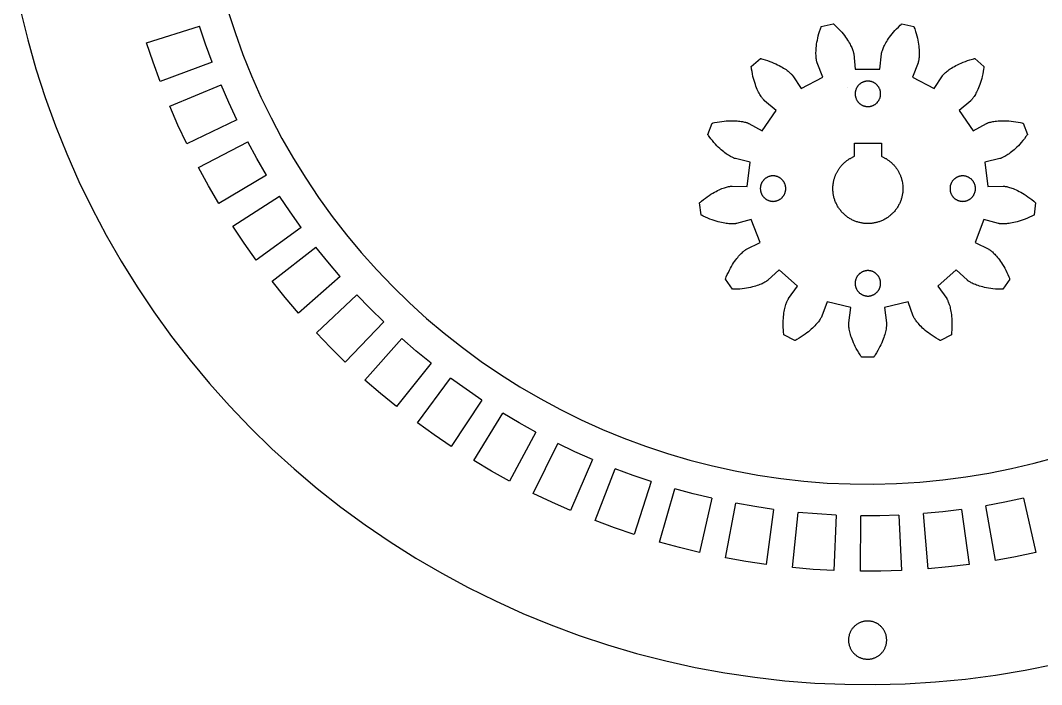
# Model space of a CAD drawing. Header units: millimetres. Extents: x -134 to 139, y -135 to 138.
# Drawn here: x -130.7 to 29.7, y -134.8 to -30.4 of the extents above; entities that cross this region are included whole.
import ezdxf

# ---------------------------------------------------------------- set-up
doc = ezdxf.new("R2010")
doc.units = ezdxf.units.MM
doc.layers.add('Layer 01', color=7, linetype='Continuous')

msp = doc.modelspace()

# ---------------------------------------------------------------- linework, layer by layer
at = {"layer": 'Layer 01'}
for points in [[(-130.66, -28.85), (-129.52, -33.45), (-128.22, -38), (-126.76, -42.51), (-125.15, -46.97), (-123.39, -51.36), (-121.47, -55.7), (-119.4, -59.96), (-117.19, -64.15), (-114.83, -68.26), (-112.33, -72.29), (-109.7, -76.22), (-106.93, -80.07), (-104.02, -83.81), (-100.99, -87.45), (-97.83, -90.99), (-94.56, -94.41), (-91.16, -97.72), (-87.66, -100.9), (-84.04, -103.97), (-80.32, -106.9), (-76.51, -109.71), (-72.59, -112.38), (-68.59, -114.91), (-64.5, -117.3), (-60.33, -119.55), (-56.08, -121.66), (-51.77, -123.61), (-47.38, -125.41), (-42.94, -127.06), (-38.45, -128.56), (-33.9, -129.9), (-29.31, -131.08), (-24.69, -132.1), (-20.03, -132.96), (-15.34, -133.65), (-10.63, -134.19), (-5.91, -134.56), (-1.17, -134.76), (3.56, -134.8), (8.3, -134.68), (13.03, -134.39), (17.75, -133.94), (22.45, -133.33), (27.12, -132.55), (31.76, -131.61)], [(-98.08, -28.84), (-96.96, -32.31), (-95.72, -35.74), (-94.36, -39.12), (-92.89, -42.45), (-91.3, -45.73), (-89.6, -48.96), (-87.78, -52.12), (-85.86, -55.22), (-83.83, -58.24), (-81.7, -61.2), (-79.47, -64.08), (-77.14, -66.88), (-74.71, -69.6), (-72.19, -72.23), (-69.58, -74.78), (-66.88, -77.23), (-64.1, -79.58), (-61.24, -81.84), (-58.3, -84), (-55.29, -86.05), (-52.21, -88), (-49.06, -89.84), (-45.86, -91.57), (-42.59, -93.19), (-39.27, -94.69), (-35.9, -96.08), (-32.48, -97.35), (-29.03, -98.5), (-25.53, -99.53), (-22, -100.44), (-18.44, -101.22), (-14.86, -101.88), (-11.25, -102.42), (-7.63, -102.83), (-3.99, -103.12), (-0.35, -103.27), (3.29, -103.31), (6.93, -103.21), (10.57, -102.99), (14.2, -102.64), (17.81, -102.17), (21.41, -101.57), (24.98, -100.85), (28.53, -100), (32.04, -99.03)], [(-110.85, -33.9), (-102.52, -31.28)], [(-100.57, -36.95), (-101.58, -34.13), (-102.52, -31.28)], [(-108.74, -40.01), (-109.83, -36.97), (-110.85, -33.9)], [(-100.57, -36.95), (-108.74, -40.01)], [(-107.2, -43.9), (-99.14, -40.55)], [(-96.69, -46.02), (-97.95, -43.3), (-99.14, -40.55)], [(-0.82, -40.95), (-0.82, -40.95)], [(-104.55, -49.81), (-105.92, -46.87), (-107.2, -43.9)], [(-96.69, -46.02), (-104.55, -49.81)], [(-102.67, -53.54), (-94.95, -49.48)], [(-92.01, -54.71), (-93.52, -52.11), (-94.95, -49.48)], [(0.31, -51.76), (0.31, -49.69), (4.55, -49.69), (4.55, -51.76)], [(4.54, -51.76), (4.64, -51.8), (4.73, -51.84), (4.82, -51.88), (4.91, -51.93), (5, -51.98), (5.09, -52.03), (5.18, -52.08), (5.27, -52.13), (5.36, -52.18), (5.45, -52.24), (5.53, -52.3), (5.62, -52.36), (5.7, -52.42), (5.79, -52.48), (5.87, -52.55), (5.95, -52.62), (6.03, -52.68), (6.11, -52.75), (6.19, -52.82), (6.26, -52.9), (6.34, -52.97), (6.41, -53.05), (6.48, -53.12), (6.55, -53.2), (6.62, -53.28), (6.69, -53.36), (6.75, -53.44), (6.82, -53.53), (6.88, -53.61), (6.94, -53.7), (7, -53.78), (7.06, -53.87), (7.11, -53.96), (7.16, -54.05), (7.22, -54.14), (7.27, -54.23), (7.31, -54.32), (7.36, -54.41), (7.4, -54.5), (7.45, -54.59), (7.49, -54.69), (7.53, -54.78), (7.56, -54.87), (7.6, -54.97), (7.63, -55.06), (7.66, -55.16), (7.69, -55.25), (7.72, -55.35), (7.74, -55.44), (7.77, -55.54), (7.79, -55.63), (7.81, -55.72), (7.85, -55.91), (7.88, -56.1), (7.9, -56.29), (7.91, -56.47), (7.92, -56.65), (7.92, -56.84), (7.92, -56.96), (7.92, -57.08), (7.91, -57.2), (7.9, -57.33), (7.89, -57.46), (7.87, -57.58), (7.85, -57.71), (7.83, -57.84), (7.81, -57.96), (7.78, -58.09), (7.75, -58.22), (7.71, -58.35), (7.67, -58.48), (7.63, -58.6), (7.59, -58.73), (7.54, -58.86), (7.49, -58.99), (7.43, -59.11), (7.37, -59.24), (7.31, -59.36), (7.24, -59.48), (7.18, -59.61), (7.1, -59.73), (7.03, -59.85), (6.95, -59.96), (6.87, -60.08), (6.78, -60.19), (6.69, -60.3), (6.6, -60.41), (6.51, -60.52), (6.41, -60.62), (6.31, -60.72), (6.21, -60.82), (6.11, -60.92), (6, -61.01), (5.89, -61.11), (5.78, -61.19), (5.67, -61.28), (5.55, -61.36), (5.43, -61.44), (5.32, -61.51), (5.2, -61.59), (5.07, -61.66), (4.95, -61.72), (4.83, -61.78), (4.7, -61.84), (4.58, -61.9), (4.45, -61.95), (4.32, -62), (4.19, -62.04), (4.07, -62.08), (3.94, -62.12), (3.81, -62.16), (3.68, -62.19), (3.55, -62.22), (3.43, -62.24), (3.3, -62.27), (3.17, -62.28), (3.04, -62.3), (2.92, -62.31), (2.79, -62.32), (2.67, -62.33), (2.55, -62.33), (2.42, -62.34), (2.3, -62.33), (2.18, -62.33), (2.06, -62.32), (1.93, -62.31), (1.8, -62.3), (1.68, -62.28), (1.55, -62.27), (1.42, -62.24), (1.3, -62.22), (1.17, -62.19), (1.04, -62.16), (0.91, -62.12), (0.78, -62.08), (0.66, -62.04), (0.53, -62), (0.4, -61.95), (0.27, -61.9), (0.15, -61.84), (0.02, -61.78), (-0.1, -61.72), (-0.22, -61.66), (-0.35, -61.59), (-0.47, -61.51), (-0.58, -61.44), (-0.7, -61.36), (-0.82, -61.28), (-0.93, -61.19), (-1.04, -61.11), (-1.15, -61.01), (-1.26, -60.92), (-1.36, -60.82), (-1.46, -60.72), (-1.56, -60.62), (-1.66, -60.52), (-1.75, -60.41), (-1.85, -60.3), (-1.93, -60.19), (-2.02, -60.08), (-2.1, -59.96), (-2.18, -59.85), (-2.25, -59.73), (-2.33, -59.61), (-2.4, -59.48), (-2.46, -59.36), (-2.52, -59.24), (-2.58, -59.11), (-2.64, -58.99), (-2.69, -58.86), (-2.74, -58.73), (-2.78, -58.6), (-2.82, -58.48), (-2.86, -58.35), (-2.9, -58.22), (-2.93, -58.09), (-2.96, -57.96), (-2.98, -57.84), (-3.01, -57.71), (-3.02, -57.58), (-3.04, -57.46), (-3.05, -57.33), (-3.06, -57.2), (-3.07, -57.08), (-3.07, -56.96), (-3.08, -56.84)], [(-3.08, -56.84), (-3.07, -56.65), (-3.06, -56.47), (-3.05, -56.29), (-3.03, -56.1), (-3, -55.91), (-2.96, -55.72), (-2.94, -55.63), (-2.92, -55.54), (-2.9, -55.44), (-2.87, -55.35), (-2.84, -55.25), (-2.81, -55.16), (-2.78, -55.06), (-2.75, -54.97), (-2.71, -54.87), (-2.68, -54.78), (-2.64, -54.69), (-2.6, -54.59), (-2.55, -54.5), (-2.51, -54.41), (-2.46, -54.32), (-2.42, -54.23), (-2.37, -54.14), (-2.32, -54.05), (-2.26, -53.96), (-2.21, -53.87), (-2.15, -53.78), (-2.09, -53.7), (-2.03, -53.61), (-1.97, -53.53), (-1.9, -53.44), (-1.84, -53.36), (-1.77, -53.28), (-1.7, -53.2), (-1.63, -53.12), (-1.56, -53.05), (-1.49, -52.97), (-1.41, -52.9), (-1.34, -52.82), (-1.26, -52.75), (-1.18, -52.68), (-1.1, -52.62), (-1.02, -52.55), (-0.94, -52.48), (-0.86, -52.42), (-0.77, -52.36), (-0.69, -52.3), (-0.6, -52.24), (-0.51, -52.18), (-0.42, -52.13), (-0.33, -52.08), (-0.24, -52.03), (-0.15, -51.98), (-0.06, -51.93), (0.03, -51.88), (0.12, -51.84), (0.21, -51.8), (0.31, -51.76)], [(4.55, -51.76), (4.54, -51.76)], [(-99.51, -59.18), (-101.13, -56.38), (-102.67, -53.54)], [(-92.01, -54.71), (-99.51, -59.18)], [(-97.3, -62.74), (-89.97, -58)], [(-86.58, -62.94), (-88.31, -60.49), (-89.97, -58)], [(-93.64, -68.07), (-95.51, -65.43), (-97.3, -62.74)], [(-86.58, -62.94), (-93.64, -68.07)], [(-91.12, -71.41), (-84.25, -66.04)], [(-80.43, -70.66), (-82.37, -68.37), (-84.25, -66.04)], [(-87, -76.4), (-89.09, -73.93), (-91.12, -71.41)], [(-80.43, -70.66), (-87, -76.4)], [(-84.19, -79.5), (-77.83, -73.53)], [(-73.61, -77.79), (-75.75, -75.69), (-77.83, -73.53)], [(-73.61, -77.79), (-79.64, -84.1)], [(-79.64, -84.1), (-81.95, -81.83), (-84.19, -79.5)], [(-76.57, -86.93), (-70.76, -80.42)], [(-66.18, -84.28), (-68.5, -82.38), (-70.76, -80.42)], [(-66.18, -84.28), (-71.62, -91.1)], [(-71.62, -91.1), (-74.12, -89.05), (-76.57, -86.93)], [(-68.3, -93.65), (-63.11, -86.64)], [(-58.2, -90.08), (-60.67, -88.39), (-63.11, -86.64)], [(-58.2, -90.08), (-63, -97.36)], [(-59.47, -99.6), (-54.92, -92.16)], [(-49.73, -95.14), (-52.35, -93.68), (-54.92, -92.16)], [(-63, -97.36), (-65.68, -95.54), (-68.3, -93.65)], [(-49.73, -95.14), (-53.86, -102.82)], [(-50.14, -104.74), (-46.28, -96.91)], [(-40.84, -99.42), (-43.58, -98.2), (-46.28, -96.91)], [(-40.84, -99.42), (-44.27, -107.44)], [(-53.86, -102.82), (-56.69, -101.25), (-59.47, -99.6)], [(-40.39, -109.02), (-37.25, -100.88)], [(-31.6, -102.89), (-34.44, -101.92), (-37.25, -100.88)], [(-31.6, -102.89), (-34.3, -111.19)], [(-30.3, -112.41), (-27.89, -104.02)], [(-22.09, -105.51), (-25, -104.8), (-27.89, -104.02)], [(-44.27, -107.44), (-47.22, -106.13), (-50.14, -104.74)], [(-22.09, -105.51), (-24.03, -114.02)], [(26.85, -105.51), (23.92, -106.14), (20.97, -106.69)], [(26.85, -105.51), (28.79, -114.02)], [(-19.94, -114.88), (-18.3, -106.31)], [(-12.38, -107.27), (-15.34, -106.83), (-18.3, -106.31)], [(-12.38, -107.27), (-13.55, -115.92)], [(17.14, -107.27), (14.17, -107.63), (11.18, -107.92)], [(17.14, -107.27), (18.31, -115.92)], [(22.45, -115.29), (20.97, -106.69)], [(-34.3, -111.19), (-37.36, -110.15), (-40.39, -109.02)], [(-9.4, -116.41), (-8.53, -107.73)], [(-2.55, -108.16), (-5.55, -107.98), (-8.53, -107.73)], [(-2.55, -108.16), (-2.94, -116.88)], [(1.24, -116.99), (1.32, -108.26)], [(7.31, -108.16), (4.32, -108.25), (1.32, -108.26)], [(7.31, -108.16), (7.7, -116.88)], [(11.88, -116.61), (11.18, -107.92)], [(-24.03, -114.02), (-27.17, -113.26), (-30.3, -112.41)], [(-13.55, -115.92), (-16.75, -115.44), (-19.94, -114.88)], [(28.79, -114.02), (25.63, -114.7), (22.45, -115.29)], [(-2.94, -116.88), (-6.17, -116.69), (-9.4, -116.41)], [(7.7, -116.88), (4.47, -116.98), (1.24, -116.99)], [(18.31, -115.92), (15.1, -116.31), (11.88, -116.61)]]:
    msp.add_lwpolyline(points, dxfattribs=at)
for points in [[(16.75, -44.57), (18.94, -47.75), (21.04, -46.6), (21.06, -46.59), (21.09, -46.58), (21.13, -46.56), (21.19, -46.53), (21.26, -46.5), (21.35, -46.47), (21.46, -46.44), (21.58, -46.4), (21.71, -46.37), (21.87, -46.33), (22.03, -46.3), (22.22, -46.27), (22.42, -46.24), (22.63, -46.21), (22.86, -46.19), (23.11, -46.17), (23.37, -46.16), (23.65, -46.16), (23.95, -46.16), (24.25, -46.17), (24.58, -46.19), (24.92, -46.23), (25.27, -46.27), (25.64, -46.32), (26.02, -46.39), (26.41, -46.47), (26.61, -46.51), (26.71, -46.54), (26.76, -46.55), (26.78, -46.55), (26.78, -46.55), (26.79, -46.56), (26.79, -46.56), (26.79, -46.56), (26.79, -46.56), (27.47, -48.35), (27.47, -48.35), (27.47, -48.35), (27.47, -48.35), (27.47, -48.36), (27.46, -48.36), (27.46, -48.37), (27.42, -48.41), (27.36, -48.5), (27.24, -48.67), (27, -48.99), (26.76, -49.29), (26.52, -49.57), (26.29, -49.84), (26.06, -50.09), (25.83, -50.32), (25.6, -50.53), (25.39, -50.73), (25.18, -50.91), (24.97, -51.08), (24.77, -51.23), (24.59, -51.37), (24.41, -51.49), (24.24, -51.6), (24.08, -51.7), (23.93, -51.78), (23.79, -51.86), (23.67, -51.92), (23.56, -51.97), (23.46, -52.02), (23.37, -52.05), (23.29, -52.08), (23.23, -52.1), (23.19, -52.12), (23.16, -52.13), (23.14, -52.13), (20.81, -52.66), (21.27, -56.49), (23.66, -56.44), (23.68, -56.44), (23.71, -56.45), (23.76, -56.45), (23.83, -56.45), (23.9, -56.46), (24, -56.48), (24.11, -56.5), (24.23, -56.52), (24.37, -56.55), (24.52, -56.59), (24.68, -56.64), (24.86, -56.7), (25.05, -56.76), (25.25, -56.84), (25.47, -56.93), (25.69, -57.03), (25.93, -57.14), (26.18, -57.27), (26.44, -57.41), (26.71, -57.56), (26.98, -57.73), (27.27, -57.91), (27.56, -58.12), (27.86, -58.33), (28.17, -58.57), (28.48, -58.82), (28.63, -58.96), (28.71, -59.03), (28.75, -59.06), (28.76, -59.07), (28.77, -59.07), (28.77, -59.08), (28.77, -59.08), (28.77, -59.08), (28.54, -60.98), (28.54, -60.98), (28.54, -60.98), (28.54, -60.98), (28.54, -60.99), (28.53, -60.99), (28.52, -60.99), (28.47, -61.02), (28.38, -61.07), (28.19, -61.16), (27.83, -61.33), (27.48, -61.49), (27.13, -61.63), (26.8, -61.75), (26.48, -61.86), (26.17, -61.96), (25.87, -62.05), (25.59, -62.12), (25.32, -62.18), (25.06, -62.24), (24.82, -62.28), (24.59, -62.31), (24.37, -62.34), (24.17, -62.36), (23.98, -62.37), (23.81, -62.38), (23.66, -62.38), (23.52, -62.38), (23.39, -62.37), (23.28, -62.36), (23.19, -62.36), (23.11, -62.35), (23.05, -62.34), (23, -62.33), (22.97, -62.32), (22.95, -62.32), (20.64, -61.7), (19.27, -65.31), (21.41, -66.38), (21.43, -66.39), (21.45, -66.4), (21.49, -66.43), (21.55, -66.46), (21.61, -66.51), (21.69, -66.57), (21.78, -66.63), (21.87, -66.71), (21.98, -66.8), (22.1, -66.91), (22.22, -67.03), (22.35, -67.16), (22.49, -67.31), (22.63, -67.47), (22.78, -67.65), (22.94, -67.84), (23.09, -68.05), (23.26, -68.28), (23.42, -68.52), (23.58, -68.78), (23.75, -69.06), (23.92, -69.36), (24.08, -69.67), (24.25, -70), (24.41, -70.36), (24.57, -70.72), (24.64, -70.92), (24.68, -71.01), (24.7, -71.06), (24.7, -71.07), (24.71, -71.08), (24.71, -71.08), (24.71, -71.09), (24.71, -71.09), (24.71, -71.09), (23.62, -72.67), (23.62, -72.67), (23.62, -72.67), (23.62, -72.67), (23.61, -72.67), (23.61, -72.67), (23.59, -72.67), (23.54, -72.67), (23.44, -72.66), (23.23, -72.66), (22.83, -72.64), (22.44, -72.62), (22.07, -72.58), (21.72, -72.54), (21.39, -72.49), (21.07, -72.43), (20.76, -72.37), (20.48, -72.3), (20.21, -72.23), (19.96, -72.16), (19.72, -72.08), (19.5, -72.01), (19.3, -71.93), (19.11, -71.85), (18.94, -71.78), (18.79, -71.7), (18.65, -71.63), (18.52, -71.57), (18.41, -71.5), (18.32, -71.45), (18.24, -71.39), (18.18, -71.35), (18.13, -71.31), (18.09, -71.28), (18.06, -71.26), (18.05, -71.25), (16.29, -69.63), (13.4, -72.19), (14.8, -74.13), (14.81, -74.15), (14.82, -74.17), (14.85, -74.21), (14.88, -74.27), (14.92, -74.34), (14.96, -74.42), (15, -74.52), (15.05, -74.64), (15.1, -74.77), (15.16, -74.92), (15.21, -75.08), (15.27, -75.26), (15.32, -75.45), (15.37, -75.66), (15.42, -75.89), (15.47, -76.13), (15.51, -76.39), (15.55, -76.67), (15.58, -76.96), (15.61, -77.27), (15.62, -77.59), (15.63, -77.93), (15.63, -78.29), (15.62, -78.66), (15.6, -79.04), (15.57, -79.44), (15.55, -79.65), (15.54, -79.75), (15.53, -79.81), (15.53, -79.82), (15.53, -79.82), (15.53, -79.83), (15.53, -79.83), (15.53, -79.83), (15.53, -79.83), (13.83, -80.72), (13.83, -80.72), (13.83, -80.72), (13.83, -80.72), (13.83, -80.72), (13.82, -80.72), (13.81, -80.71), (13.76, -80.69), (13.67, -80.64), (13.49, -80.54), (13.14, -80.34), (12.81, -80.13), (12.5, -79.93), (12.21, -79.73), (11.94, -79.53), (11.68, -79.33), (11.44, -79.13), (11.22, -78.94), (11.01, -78.75), (10.82, -78.57), (10.65, -78.39), (10.49, -78.22), (10.35, -78.06), (10.22, -77.91), (10.1, -77.76), (10, -77.62), (9.91, -77.5), (9.83, -77.38), (9.76, -77.27), (9.71, -77.18), (9.66, -77.1), (9.62, -77.03), (9.6, -76.97), (9.58, -76.93), (9.56, -76.9), (9.56, -76.88), (8.75, -74.63), (5.01, -75.55), (5.34, -77.92), (5.34, -77.94), (5.34, -77.97), (5.35, -78.02), (5.35, -78.08), (5.35, -78.16), (5.34, -78.26), (5.34, -78.37), (5.33, -78.49), (5.31, -78.63), (5.29, -78.78), (5.27, -78.95), (5.23, -79.14), (5.19, -79.33), (5.14, -79.54), (5.08, -79.77), (5, -80.01), (4.92, -80.26), (4.83, -80.52), (4.72, -80.79), (4.6, -81.07), (4.46, -81.37), (4.31, -81.68), (4.15, -81.99), (3.97, -82.31), (3.77, -82.65), (3.56, -82.98), (3.44, -83.16), (3.38, -83.24), (3.35, -83.29), (3.35, -83.3), (3.34, -83.3), (3.34, -83.31), (3.34, -83.31), (3.34, -83.31), (3.34, -83.31), (1.42, -83.31), (1.42, -83.31), (1.42, -83.31), (1.42, -83.31), (1.42, -83.3), (1.41, -83.3), (1.41, -83.29), (1.38, -83.24), (1.32, -83.16), (1.2, -82.98), (0.99, -82.65), (0.79, -82.31), (0.61, -81.99), (0.45, -81.68), (0.3, -81.37), (0.16, -81.07), (0.04, -80.79), (-0.07, -80.52), (-0.16, -80.26), (-0.24, -80.01), (-0.32, -79.77), (-0.38, -79.54), (-0.43, -79.33), (-0.47, -79.14), (-0.51, -78.95), (-0.53, -78.78), (-0.55, -78.63), (-0.57, -78.49), (-0.58, -78.37), (-0.58, -78.26), (-0.59, -78.16), (-0.59, -78.08), (-0.59, -78.02), (-0.58, -77.97), (-0.58, -77.94), (-0.58, -77.92), (-0.25, -75.55), (-3.99, -74.63), (-4.8, -76.88), (-4.8, -76.9), (-4.82, -76.93), (-4.84, -76.97), (-4.86, -77.03), (-4.9, -77.1), (-4.95, -77.18), (-5, -77.27), (-5.07, -77.38), (-5.15, -77.5), (-5.24, -77.62), (-5.34, -77.76), (-5.46, -77.91), (-5.59, -78.06), (-5.73, -78.22), (-5.89, -78.39), (-6.06, -78.57), (-6.25, -78.75), (-6.46, -78.94), (-6.68, -79.13), (-6.92, -79.33), (-7.18, -79.53), (-7.45, -79.73), (-7.74, -79.93), (-8.05, -80.13), (-8.38, -80.34), (-8.73, -80.54), (-8.91, -80.64), (-9, -80.69), (-9.05, -80.71), (-9.06, -80.72), (-9.07, -80.72), (-9.07, -80.72), (-9.07, -80.72), (-9.07, -80.72), (-9.07, -80.72), (-10.77, -79.83), (-10.77, -79.83), (-10.77, -79.83), (-10.77, -79.83), (-10.77, -79.82), (-10.77, -79.82), (-10.77, -79.81), (-10.78, -79.75), (-10.79, -79.65), (-10.81, -79.44), (-10.84, -79.04), (-10.86, -78.66), (-10.87, -78.29), (-10.87, -77.93), (-10.86, -77.59), (-10.85, -77.27), (-10.82, -76.96), (-10.79, -76.67), (-10.75, -76.39), (-10.71, -76.13), (-10.66, -75.89), (-10.61, -75.66), (-10.56, -75.45), (-10.51, -75.26), (-10.45, -75.08), (-10.4, -74.92), (-10.34, -74.77), (-10.29, -74.64), (-10.24, -74.52), (-10.2, -74.42), (-10.16, -74.34), (-10.12, -74.27), (-10.09, -74.21), (-10.06, -74.17), (-10.05, -74.15), (-10.04, -74.13), (-8.64, -72.19), (-11.53, -69.63), (-13.29, -71.25), (-13.3, -71.26), (-13.33, -71.28), (-13.37, -71.31), (-13.42, -71.35), (-13.48, -71.39), (-13.56, -71.45), (-13.65, -71.5), (-13.76, -71.57), (-13.89, -71.63), (-14.03, -71.7), (-14.18, -71.78), (-14.35, -71.85), (-14.54, -71.93), (-14.74, -72.01), (-14.96, -72.08), (-15.2, -72.16), (-15.45, -72.23), (-15.72, -72.3), (-16, -72.37), (-16.31, -72.43), (-16.63, -72.49), (-16.96, -72.54), (-17.31, -72.58), (-17.68, -72.62), (-18.07, -72.64), (-18.47, -72.66), (-18.68, -72.66), (-18.78, -72.66), (-18.83, -72.67), (-18.85, -72.67), (-18.85, -72.67), (-18.86, -72.67), (-18.86, -72.67), (-18.86, -72.67), (-18.86, -72.67), (-19.95, -71.09), (-19.95, -71.09), (-19.95, -71.08), (-19.95, -71.08), (-19.95, -71.08), (-19.94, -71.07), (-19.94, -71.06), (-19.92, -71.01), (-19.88, -70.92), (-19.81, -70.72), (-19.65, -70.35), (-19.49, -70), (-19.32, -69.67), (-19.16, -69.36), (-18.99, -69.06), (-18.83, -68.78), (-18.66, -68.52), (-18.5, -68.28), (-18.33, -68.05), (-18.18, -67.84), (-18.02, -67.65), (-17.87, -67.47), (-17.73, -67.31), (-17.59, -67.16), (-17.46, -67.03), (-17.34, -66.91), (-17.22, -66.8), (-17.11, -66.71), (-17.02, -66.63), (-16.93, -66.57), (-16.85, -66.51), (-16.79, -66.46), (-16.73, -66.43), (-16.69, -66.4), (-16.67, -66.39), (-16.65, -66.38), (-14.51, -65.31), (-15.88, -61.7), (-18.19, -62.32), (-18.21, -62.32), (-18.24, -62.33), (-18.29, -62.34), (-18.35, -62.35), (-18.43, -62.35), (-18.52, -62.36), (-18.63, -62.37), (-18.76, -62.38), (-18.9, -62.38), (-19.05, -62.38), (-19.22, -62.37), (-19.41, -62.36), (-19.61, -62.34), (-19.83, -62.31), (-20.06, -62.28), (-20.3, -62.24), (-20.56, -62.18), (-20.83, -62.12), (-21.11, -62.05), (-21.41, -61.96), (-21.72, -61.86), (-22.04, -61.75), (-22.37, -61.63), (-22.72, -61.49), (-23.07, -61.33), (-23.43, -61.16), (-23.62, -61.07), (-23.71, -61.02), (-23.76, -60.99), (-23.77, -60.99), (-23.78, -60.98), (-23.78, -60.98), (-23.78, -60.98), (-23.78, -60.98), (-23.78, -60.98), (-24.01, -59.08), (-24.01, -59.08), (-24.01, -59.08), (-24.01, -59.08), (-24.01, -59.07), (-24, -59.07), (-23.99, -59.06), (-23.95, -59.03), (-23.87, -58.96), (-23.72, -58.82), (-23.41, -58.57), (-23.1, -58.33), (-22.8, -58.12), (-22.51, -57.91), (-22.22, -57.73), (-21.95, -57.56), (-21.68, -57.41), (-21.42, -57.27), (-21.17, -57.14), (-20.93, -57.03), (-20.71, -56.93), (-20.49, -56.84), (-20.29, -56.76), (-20.1, -56.7), (-19.92, -56.64), (-19.76, -56.59), (-19.61, -56.55), (-19.47, -56.52), (-19.35, -56.5), (-19.24, -56.48), (-19.14, -56.46), (-19.07, -56.45), (-19, -56.45), (-18.95, -56.44), (-18.92, -56.44), (-18.9, -56.44), (-16.51, -56.49), (-16.05, -52.66), (-18.38, -52.13), (-18.4, -52.13), (-18.43, -52.12), (-18.47, -52.1), (-18.53, -52.08), (-18.61, -52.05), (-18.7, -52.02), (-18.8, -51.97), (-18.91, -51.92), (-19.03, -51.86), (-19.17, -51.78), (-19.32, -51.7), (-19.48, -51.6), (-19.65, -51.49), (-19.83, -51.37), (-20.02, -51.23), (-20.21, -51.08), (-20.42, -50.91), (-20.63, -50.73), (-20.84, -50.53), (-21.07, -50.32), (-21.3, -50.09), (-21.53, -49.84), (-21.76, -49.57), (-22, -49.29), (-22.24, -48.99), (-22.48, -48.67), (-22.6, -48.5), (-22.67, -48.41), (-22.7, -48.37), (-22.7, -48.36), (-22.71, -48.35), (-22.71, -48.35), (-22.71, -48.35), (-22.71, -48.35), (-22.71, -48.35), (-22.03, -46.56), (-22.03, -46.56), (-22.03, -46.56), (-22.03, -46.55), (-22.02, -46.55), (-22.02, -46.55), (-22, -46.55), (-21.95, -46.54), (-21.85, -46.51), (-21.65, -46.47), (-21.26, -46.39), (-20.88, -46.32), (-20.51, -46.27), (-20.16, -46.22), (-19.82, -46.19), (-19.49, -46.17), (-19.19, -46.16), (-18.89, -46.16), (-18.61, -46.16), (-18.35, -46.17), (-18.1, -46.19), (-17.87, -46.21), (-17.66, -46.24), (-17.46, -46.27), (-17.27, -46.3), (-17.11, -46.33), (-16.95, -46.37), (-16.82, -46.4), (-16.7, -46.44), (-16.59, -46.47), (-16.5, -46.5), (-16.43, -46.53), (-16.37, -46.56), (-16.33, -46.58), (-16.3, -46.59), (-16.28, -46.6), (-14.18, -47.75), (-11.99, -44.57), (-13.81, -43.02), (-13.83, -43.01), (-13.85, -42.99), (-13.88, -42.95), (-13.93, -42.91), (-13.98, -42.85), (-14.04, -42.77), (-14.11, -42.69), (-14.18, -42.59), (-14.27, -42.47), (-14.35, -42.34), (-14.44, -42.2), (-14.54, -42.04), (-14.64, -41.86), (-14.74, -41.67), (-14.84, -41.46), (-14.95, -41.24), (-15.05, -41), (-15.15, -40.74), (-15.25, -40.46), (-15.35, -40.17), (-15.45, -39.86), (-15.54, -39.53), (-15.62, -39.19), (-15.7, -38.82), (-15.77, -38.44), (-15.84, -38.05), (-15.87, -37.84), (-15.88, -37.74), (-15.89, -37.69), (-15.89, -37.67), (-15.89, -37.67), (-15.89, -37.66), (-15.89, -37.66), (-15.89, -37.66), (-14.46, -36.39), (-14.45, -36.39), (-14.45, -36.39), (-14.45, -36.39), (-14.45, -36.39), (-14.44, -36.39), (-14.43, -36.4), (-14.38, -36.41), (-14.28, -36.44), (-14.08, -36.49), (-13.69, -36.6), (-13.32, -36.72), (-12.98, -36.84), (-12.64, -36.97), (-12.33, -37.1), (-12.03, -37.23), (-11.75, -37.36), (-11.49, -37.49), (-11.25, -37.63), (-11.02, -37.76), (-10.81, -37.89), (-10.61, -38.02), (-10.43, -38.14), (-10.27, -38.26), (-10.12, -38.37), (-9.99, -38.48), (-9.87, -38.58), (-9.77, -38.68), (-9.68, -38.76), (-9.6, -38.84), (-9.54, -38.91), (-9.49, -38.97), (-9.45, -39.02), (-9.41, -39.06), (-9.4, -39.08), (-9.38, -39.1), (-8.06, -41.09), (-4.65, -39.3), (-5.54, -37.08), (-5.54, -37.06), (-5.55, -37.03), (-5.57, -36.98), (-5.58, -36.92), (-5.6, -36.85), (-5.62, -36.75), (-5.64, -36.65), (-5.66, -36.52), (-5.68, -36.38), (-5.7, -36.23), (-5.71, -36.06), (-5.72, -35.87), (-5.73, -35.67), (-5.73, -35.45), (-5.72, -35.22), (-5.71, -34.97), (-5.69, -34.71), (-5.66, -34.43), (-5.62, -34.14), (-5.57, -33.84), (-5.51, -33.52), (-5.44, -33.19), (-5.36, -32.84), (-5.26, -32.48), (-5.15, -32.12), (-5.02, -31.73), (-4.95, -31.54), (-4.91, -31.44), (-4.9, -31.39), (-4.89, -31.38), (-4.89, -31.37), (-4.89, -31.37), (-4.89, -31.37), (-4.89, -31.37), (-3.02, -30.91), (-3.02, -30.91), (-3.02, -30.91), (-3.02, -30.91), (-3.02, -30.91), (-3.01, -30.92), (-3, -30.93), (-2.96, -30.96), (-2.89, -31.03), (-2.74, -31.17), (-2.45, -31.45), (-2.18, -31.72), (-1.92, -32), (-1.69, -32.26), (-1.47, -32.52), (-1.27, -32.78), (-1.08, -33.02), (-0.91, -33.26), (-0.76, -33.5), (-0.62, -33.72), (-0.49, -33.93), (-0.38, -34.13), (-0.28, -34.33), (-0.19, -34.51), (-0.11, -34.68), (-0.04, -34.83), (0.01, -34.98), (0.06, -35.11), (0.1, -35.23), (0.13, -35.34), (0.16, -35.43), (0.18, -35.5), (0.19, -35.57), (0.2, -35.61), (0.2, -35.65), (0.21, -35.66), (0.45, -38.04), (4.31, -38.04), (4.55, -35.66), (4.55, -35.65), (4.56, -35.61), (4.57, -35.57), (4.58, -35.5), (4.6, -35.43), (4.63, -35.34), (4.66, -35.23), (4.7, -35.11), (4.75, -34.98), (4.8, -34.83), (4.87, -34.68), (4.95, -34.51), (5.04, -34.33), (5.14, -34.13), (5.25, -33.93), (5.38, -33.72), (5.52, -33.5), (5.67, -33.26), (5.84, -33.02), (6.03, -32.78), (6.23, -32.52), (6.45, -32.26), (6.68, -32), (6.94, -31.72), (7.21, -31.45), (7.5, -31.17), (7.65, -31.03), (7.72, -30.96), (7.76, -30.93), (7.77, -30.92), (7.78, -30.91), (7.78, -30.91), (7.78, -30.91), (7.78, -30.91), (7.78, -30.91), (9.65, -31.37), (9.65, -31.37), (9.65, -31.37), (9.65, -31.37), (9.65, -31.37), (9.65, -31.38), (9.66, -31.39), (9.67, -31.44), (9.71, -31.54), (9.78, -31.73), (9.91, -32.12), (10.02, -32.48), (10.12, -32.84), (10.2, -33.19), (10.27, -33.52), (10.33, -33.84), (10.38, -34.14), (10.42, -34.43), (10.45, -34.71), (10.47, -34.97), (10.48, -35.22), (10.49, -35.45), (10.49, -35.67), (10.48, -35.87), (10.47, -36.06), (10.46, -36.23), (10.44, -36.38), (10.42, -36.52), (10.4, -36.65), (10.38, -36.75), (10.36, -36.85), (10.34, -36.92), (10.33, -36.98), (10.31, -37.03), (10.3, -37.06), (10.3, -37.08), (9.41, -39.3), (12.82, -41.09), (14.14, -39.1), (14.15, -39.08), (14.17, -39.06), (14.2, -39.02), (14.25, -38.97), (14.3, -38.91), (14.36, -38.84), (14.44, -38.76), (14.53, -38.68), (14.63, -38.58), (14.75, -38.48), (14.88, -38.37), (15.03, -38.26), (15.19, -38.14), (15.37, -38.02), (15.57, -37.89), (15.78, -37.76), (16.01, -37.63), (16.25, -37.49), (16.51, -37.36), (16.79, -37.23), (17.09, -37.1), (17.4, -36.97), (17.73, -36.84), (18.08, -36.72), (18.45, -36.6), (18.84, -36.49), (19.04, -36.44), (19.14, -36.41), (19.19, -36.4), (19.2, -36.39), (19.21, -36.39), (19.21, -36.39), (19.21, -36.39), (19.21, -36.39), (19.21, -36.39), (20.65, -37.66), (20.65, -37.66), (20.65, -37.66), (20.65, -37.67), (20.65, -37.67), (20.65, -37.68), (20.65, -37.69), (20.64, -37.74), (20.63, -37.84), (20.6, -38.05), (20.53, -38.44), (20.46, -38.82), (20.38, -39.19), (20.3, -39.53), (20.21, -39.86), (20.11, -40.17), (20.01, -40.46), (19.91, -40.74), (19.81, -41), (19.71, -41.24), (19.6, -41.46), (19.5, -41.67), (19.4, -41.86), (19.3, -42.04), (19.2, -42.2), (19.11, -42.35), (19.03, -42.47), (18.94, -42.59), (18.87, -42.69), (18.8, -42.77), (18.74, -42.85), (18.69, -42.91), (18.64, -42.95), (18.61, -42.99), (18.59, -43.01), (18.57, -43.02)], [(4.42, -41.94), (4.42, -41.87), (4.42, -41.8), (4.41, -41.74), (4.41, -41.67), (4.39, -41.6), (4.38, -41.53), (4.37, -41.46), (4.35, -41.39), (4.33, -41.33), (4.31, -41.26), (4.28, -41.2), (4.25, -41.13), (4.22, -41.07), (4.19, -41.01), (4.16, -40.95), (4.12, -40.89), (4.09, -40.83), (4.05, -40.77), (4.01, -40.72), (3.96, -40.66), (3.92, -40.61), (3.87, -40.56), (3.82, -40.51), (3.77, -40.46), (3.72, -40.42), (3.66, -40.37), (3.61, -40.33), (3.55, -40.29), (3.49, -40.25), (3.43, -40.22), (3.37, -40.18), (3.31, -40.15), (3.25, -40.12), (3.19, -40.09), (3.12, -40.07), (3.06, -40.05), (2.99, -40.02), (2.92, -40.01), (2.86, -39.99), (2.79, -39.98), (2.72, -39.96), (2.65, -39.96), (2.58, -39.95), (2.51, -39.94), (2.44, -39.94), (2.37, -39.94), (2.3, -39.95), (2.23, -39.95), (2.17, -39.96), (2.1, -39.97), (2.03, -39.98), (1.96, -40), (1.89, -40.02), (1.83, -40.03), (1.76, -40.06), (1.7, -40.08), (1.63, -40.11), (1.57, -40.14), (1.51, -40.17), (1.44, -40.2), (1.38, -40.23), (1.33, -40.27), (1.27, -40.31), (1.21, -40.35), (1.16, -40.4), (1.11, -40.44), (1.05, -40.49), (1, -40.54), (0.96, -40.59), (0.91, -40.64), (0.87, -40.69), (0.82, -40.75), (0.78, -40.8), (0.74, -40.86), (0.71, -40.92), (0.67, -40.98), (0.64, -41.04), (0.61, -41.1), (0.58, -41.17), (0.56, -41.23), (0.53, -41.3), (0.51, -41.36), (0.49, -41.43), (0.48, -41.5), (0.46, -41.56), (0.45, -41.63), (0.44, -41.7), (0.43, -41.77), (0.43, -41.84), (0.43, -41.91), (0.43, -41.98), (0.43, -42.05), (0.43, -42.12), (0.44, -42.19), (0.45, -42.25), (0.46, -42.32), (0.48, -42.39), (0.49, -42.46), (0.51, -42.52), (0.53, -42.59), (0.56, -42.66), (0.58, -42.72), (0.61, -42.78), (0.64, -42.85), (0.67, -42.91), (0.71, -42.97), (0.74, -43.03), (0.78, -43.08), (0.82, -43.14), (0.87, -43.2), (0.91, -43.25), (0.96, -43.3), (1, -43.35), (1.05, -43.4), (1.11, -43.45), (1.16, -43.49), (1.21, -43.53), (1.27, -43.58), (1.33, -43.61), (1.38, -43.65), (1.44, -43.69), (1.51, -43.72), (1.57, -43.75), (1.63, -43.78), (1.7, -43.81), (1.76, -43.83), (1.83, -43.85), (1.89, -43.87), (1.96, -43.89), (2.03, -43.9), (2.1, -43.92), (2.17, -43.93), (2.23, -43.93), (2.3, -43.94), (2.37, -43.94), (2.44, -43.94), (2.51, -43.94), (2.58, -43.94), (2.65, -43.93), (2.72, -43.92), (2.79, -43.91), (2.86, -43.9), (2.92, -43.88), (2.99, -43.86), (3.06, -43.84), (3.12, -43.82), (3.19, -43.79), (3.25, -43.76), (3.31, -43.74), (3.37, -43.7), (3.43, -43.67), (3.49, -43.63), (3.55, -43.6), (3.61, -43.56), (3.66, -43.51), (3.72, -43.47), (3.77, -43.42), (3.82, -43.38), (3.87, -43.33), (3.92, -43.28), (3.96, -43.22), (4.01, -43.17), (4.05, -43.11), (4.09, -43.06), (4.12, -43), (4.16, -42.94), (4.19, -42.88), (4.22, -42.82), (4.25, -42.75), (4.28, -42.69), (4.31, -42.62), (4.33, -42.56), (4.35, -42.49), (4.37, -42.42), (4.38, -42.36), (4.39, -42.29), (4.41, -42.22), (4.41, -42.15), (4.42, -42.08), (4.42, -42.01)], [(-12.47, -54.84), (-12.54, -54.84), (-12.61, -54.84), (-12.68, -54.85), (-12.74, -54.85), (-12.81, -54.87), (-12.88, -54.88), (-12.95, -54.89), (-13.02, -54.91), (-13.08, -54.93), (-13.15, -54.95), (-13.21, -54.98), (-13.28, -55.01), (-13.34, -55.04), (-13.4, -55.07), (-13.46, -55.1), (-13.52, -55.14), (-13.58, -55.17), (-13.64, -55.21), (-13.69, -55.25), (-13.75, -55.3), (-13.8, -55.34), (-13.85, -55.39), (-13.9, -55.44), (-13.95, -55.49), (-13.99, -55.54), (-14.04, -55.6), (-14.08, -55.65), (-14.12, -55.71), (-14.16, -55.77), (-14.19, -55.83), (-14.23, -55.89), (-14.26, -55.95), (-14.29, -56.01), (-14.32, -56.07), (-14.34, -56.14), (-14.37, -56.2), (-14.39, -56.27), (-14.4, -56.34), (-14.42, -56.4), (-14.43, -56.47), (-14.45, -56.54), (-14.45, -56.61), (-14.46, -56.68), (-14.47, -56.75), (-14.47, -56.82), (-14.47, -56.89), (-14.46, -56.96), (-14.46, -57.03), (-14.45, -57.09), (-14.44, -57.16), (-14.43, -57.23), (-14.41, -57.3), (-14.4, -57.37), (-14.38, -57.43), (-14.35, -57.5), (-14.33, -57.56), (-14.3, -57.63), (-14.27, -57.69), (-14.24, -57.75), (-14.21, -57.82), (-14.18, -57.88), (-14.14, -57.93), (-14.1, -57.99), (-14.06, -58.05), (-14.02, -58.1), (-13.97, -58.15), (-13.92, -58.21), (-13.88, -58.26), (-13.83, -58.3), (-13.77, -58.35), (-13.72, -58.39), (-13.67, -58.44), (-13.61, -58.48), (-13.55, -58.52), (-13.49, -58.55), (-13.43, -58.59), (-13.37, -58.62), (-13.31, -58.65), (-13.24, -58.68), (-13.18, -58.7), (-13.12, -58.73), (-13.05, -58.75), (-12.98, -58.77), (-12.92, -58.78), (-12.85, -58.8), (-12.78, -58.81), (-12.71, -58.82), (-12.64, -58.83), (-12.57, -58.83), (-12.5, -58.84), (-12.43, -58.84), (-12.36, -58.83), (-12.29, -58.83), (-12.23, -58.82), (-12.16, -58.81), (-12.09, -58.8), (-12.02, -58.78), (-11.95, -58.77), (-11.89, -58.75), (-11.82, -58.73), (-11.75, -58.7), (-11.69, -58.68), (-11.63, -58.65), (-11.56, -58.62), (-11.5, -58.59), (-11.44, -58.55), (-11.38, -58.52), (-11.33, -58.48), (-11.27, -58.44), (-11.21, -58.39), (-11.16, -58.35), (-11.11, -58.3), (-11.06, -58.26), (-11.01, -58.21), (-10.96, -58.15), (-10.92, -58.1), (-10.88, -58.05), (-10.84, -57.99), (-10.8, -57.93), (-10.76, -57.88), (-10.72, -57.82), (-10.69, -57.75), (-10.66, -57.69), (-10.63, -57.63), (-10.61, -57.56), (-10.58, -57.5), (-10.56, -57.43), (-10.54, -57.37), (-10.52, -57.3), (-10.51, -57.23), (-10.49, -57.16), (-10.48, -57.09), (-10.48, -57.03), (-10.47, -56.96), (-10.47, -56.89), (-10.47, -56.82), (-10.47, -56.75), (-10.47, -56.68), (-10.48, -56.61), (-10.49, -56.54), (-10.5, -56.47), (-10.51, -56.4), (-10.53, -56.34), (-10.55, -56.27), (-10.57, -56.2), (-10.59, -56.14), (-10.62, -56.07), (-10.65, -56.01), (-10.68, -55.95), (-10.71, -55.89), (-10.74, -55.83), (-10.78, -55.77), (-10.82, -55.71), (-10.86, -55.65), (-10.9, -55.6), (-10.94, -55.54), (-10.99, -55.49), (-11.04, -55.44), (-11.08, -55.39), (-11.14, -55.34), (-11.19, -55.3), (-11.24, -55.25), (-11.3, -55.21), (-11.35, -55.17), (-11.41, -55.14), (-11.47, -55.1), (-11.53, -55.07), (-11.6, -55.04), (-11.66, -55.01), (-11.72, -54.98), (-11.79, -54.95), (-11.85, -54.93), (-11.92, -54.91), (-11.99, -54.89), (-12.05, -54.88), (-12.12, -54.87), (-12.19, -54.85), (-12.26, -54.85), (-12.33, -54.84), (-12.4, -54.84)], [(17.32, -58.84), (17.39, -58.83), (17.46, -58.83), (17.52, -58.82), (17.59, -58.82), (17.66, -58.81), (17.73, -58.79), (17.8, -58.78), (17.87, -58.76), (17.93, -58.74), (18, -58.72), (18.06, -58.69), (18.13, -58.66), (18.19, -58.64), (18.25, -58.6), (18.31, -58.57), (18.37, -58.53), (18.43, -58.5), (18.49, -58.46), (18.54, -58.42), (18.6, -58.37), (18.65, -58.33), (18.7, -58.28), (18.75, -58.23), (18.8, -58.18), (18.84, -58.13), (18.89, -58.07), (18.93, -58.02), (18.97, -57.96), (19.01, -57.9), (19.04, -57.85), (19.08, -57.78), (19.11, -57.72), (19.14, -57.66), (19.17, -57.6), (19.19, -57.53), (19.21, -57.47), (19.24, -57.4), (19.25, -57.33), (19.27, -57.27), (19.28, -57.2), (19.3, -57.13), (19.3, -57.06), (19.31, -56.99), (19.32, -56.92), (19.32, -56.85), (19.32, -56.78), (19.31, -56.71), (19.31, -56.64), (19.3, -56.58), (19.29, -56.51), (19.28, -56.44), (19.26, -56.37), (19.25, -56.3), (19.23, -56.24), (19.2, -56.17), (19.18, -56.11), (19.15, -56.04), (19.12, -55.98), (19.09, -55.92), (19.06, -55.86), (19.03, -55.8), (18.99, -55.74), (18.95, -55.68), (18.91, -55.62), (18.87, -55.57), (18.82, -55.52), (18.77, -55.46), (18.73, -55.42), (18.67, -55.37), (18.62, -55.32), (18.57, -55.28), (18.51, -55.23), (18.46, -55.19), (18.4, -55.15), (18.34, -55.12), (18.28, -55.08), (18.22, -55.05), (18.16, -55.02), (18.09, -54.99), (18.03, -54.97), (17.96, -54.94), (17.9, -54.92), (17.83, -54.9), (17.76, -54.89), (17.7, -54.87), (17.63, -54.86), (17.56, -54.85), (17.49, -54.84), (17.42, -54.84), (17.35, -54.84), (17.28, -54.84), (17.21, -54.84), (17.14, -54.84), (17.07, -54.85), (17.01, -54.86), (16.94, -54.87), (16.87, -54.89), (16.8, -54.9), (16.74, -54.92), (16.67, -54.94), (16.6, -54.97), (16.54, -54.99), (16.48, -55.02), (16.41, -55.05), (16.35, -55.08), (16.29, -55.12), (16.23, -55.15), (16.18, -55.19), (16.12, -55.23), (16.06, -55.28), (16.01, -55.32), (15.96, -55.37), (15.91, -55.42), (15.86, -55.46), (15.81, -55.52), (15.77, -55.57), (15.73, -55.62), (15.68, -55.68), (15.65, -55.74), (15.61, -55.8), (15.57, -55.86), (15.54, -55.92), (15.51, -55.98), (15.48, -56.04), (15.45, -56.11), (15.43, -56.17), (15.41, -56.24), (15.39, -56.3), (15.37, -56.37), (15.36, -56.44), (15.34, -56.51), (15.33, -56.58), (15.33, -56.64), (15.32, -56.71), (15.32, -56.78), (15.32, -56.85), (15.32, -56.92), (15.32, -56.99), (15.33, -57.06), (15.34, -57.13), (15.35, -57.2), (15.36, -57.27), (15.38, -57.33), (15.4, -57.4), (15.42, -57.47), (15.44, -57.53), (15.47, -57.6), (15.5, -57.66), (15.52, -57.72), (15.56, -57.78), (15.59, -57.85), (15.63, -57.9), (15.66, -57.96), (15.71, -58.02), (15.75, -58.07), (15.79, -58.13), (15.84, -58.18), (15.88, -58.23), (15.93, -58.28), (15.98, -58.33), (16.04, -58.37), (16.09, -58.42), (16.15, -58.46), (16.2, -58.5), (16.26, -58.53), (16.32, -58.57), (16.38, -58.6), (16.44, -58.64), (16.51, -58.66), (16.57, -58.69), (16.64, -58.72), (16.7, -58.74), (16.77, -58.76), (16.84, -58.78), (16.9, -58.79), (16.97, -58.81), (17.04, -58.82), (17.11, -58.82), (17.18, -58.83), (17.25, -58.83)], [(0.42, -71.73), (0.43, -71.8), (0.43, -71.87), (0.44, -71.94), (0.44, -72), (0.45, -72.07), (0.47, -72.14), (0.48, -72.21), (0.5, -72.28), (0.52, -72.34), (0.54, -72.41), (0.57, -72.47), (0.6, -72.54), (0.62, -72.6), (0.66, -72.66), (0.69, -72.72), (0.73, -72.78), (0.76, -72.84), (0.8, -72.9), (0.84, -72.95), (0.89, -73.01), (0.93, -73.06), (0.98, -73.11), (1.03, -73.16), (1.08, -73.21), (1.13, -73.25), (1.19, -73.3), (1.24, -73.34), (1.3, -73.38), (1.36, -73.42), (1.41, -73.45), (1.48, -73.49), (1.54, -73.52), (1.6, -73.55), (1.66, -73.58), (1.73, -73.6), (1.79, -73.63), (1.86, -73.65), (1.93, -73.66), (1.99, -73.68), (2.06, -73.69), (2.13, -73.71), (2.2, -73.71), (2.27, -73.72), (2.34, -73.73), (2.41, -73.73), (2.48, -73.73), (2.55, -73.72), (2.62, -73.72), (2.68, -73.71), (2.75, -73.7), (2.82, -73.69), (2.89, -73.67), (2.96, -73.66), (3.02, -73.64), (3.09, -73.61), (3.15, -73.59), (3.22, -73.56), (3.28, -73.53), (3.34, -73.5), (3.4, -73.47), (3.46, -73.44), (3.52, -73.4), (3.58, -73.36), (3.64, -73.32), (3.69, -73.28), (3.74, -73.23), (3.8, -73.18), (3.85, -73.14), (3.89, -73.09), (3.94, -73.03), (3.98, -72.98), (4.03, -72.93), (4.07, -72.87), (4.11, -72.81), (4.14, -72.75), (4.18, -72.69), (4.21, -72.63), (4.24, -72.57), (4.27, -72.51), (4.29, -72.44), (4.32, -72.38), (4.34, -72.31), (4.36, -72.24), (4.37, -72.18), (4.39, -72.11), (4.4, -72.04), (4.41, -71.97), (4.42, -71.9), (4.42, -71.83), (4.42, -71.76), (4.42, -71.69), (4.42, -71.62), (4.42, -71.55), (4.41, -71.49), (4.4, -71.42), (4.39, -71.35), (4.37, -71.28), (4.36, -71.21), (4.34, -71.15), (4.32, -71.08), (4.29, -71.01), (4.27, -70.95), (4.24, -70.89), (4.21, -70.82), (4.18, -70.76), (4.14, -70.7), (4.11, -70.64), (4.07, -70.59), (4.03, -70.53), (3.98, -70.47), (3.94, -70.42), (3.89, -70.37), (3.85, -70.32), (3.8, -70.27), (3.74, -70.22), (3.69, -70.18), (3.64, -70.14), (3.58, -70.1), (3.52, -70.06), (3.46, -70.02), (3.4, -69.98), (3.34, -69.95), (3.28, -69.92), (3.22, -69.89), (3.15, -69.87), (3.09, -69.84), (3.02, -69.82), (2.96, -69.8), (2.89, -69.78), (2.82, -69.77), (2.75, -69.75), (2.68, -69.74), (2.62, -69.74), (2.55, -69.73), (2.48, -69.73), (2.41, -69.73), (2.34, -69.73), (2.27, -69.73), (2.2, -69.74), (2.13, -69.75), (2.06, -69.76), (1.99, -69.77), (1.93, -69.79), (1.86, -69.81), (1.79, -69.83), (1.73, -69.85), (1.66, -69.88), (1.6, -69.91), (1.54, -69.94), (1.48, -69.97), (1.41, -70), (1.36, -70.04), (1.3, -70.08), (1.24, -70.12), (1.19, -70.16), (1.13, -70.2), (1.08, -70.25), (1.03, -70.3), (0.98, -70.34), (0.93, -70.4), (0.89, -70.45), (0.84, -70.5), (0.8, -70.56), (0.76, -70.61), (0.73, -70.67), (0.69, -70.73), (0.66, -70.79), (0.62, -70.86), (0.6, -70.92), (0.57, -70.98), (0.54, -71.05), (0.52, -71.11), (0.5, -71.18), (0.48, -71.25), (0.47, -71.31), (0.45, -71.38), (0.44, -71.45), (0.44, -71.52), (0.43, -71.59), (0.43, -71.66)], [(5.38, -127.81), (5.38, -127.7), (5.37, -127.6), (5.36, -127.5), (5.35, -127.39), (5.33, -127.29), (5.32, -127.19), (5.29, -127.09), (5.27, -126.99), (5.23, -126.89), (5.2, -126.79), (5.16, -126.69), (5.12, -126.6), (5.08, -126.5), (5.03, -126.41), (4.98, -126.32), (4.93, -126.23), (4.87, -126.14), (4.81, -126.05), (4.75, -125.97), (4.69, -125.89), (4.62, -125.81), (4.55, -125.73), (4.47, -125.66), (4.4, -125.59), (4.32, -125.52), (4.24, -125.45), (4.16, -125.39), (4.07, -125.33), (3.98, -125.27), (3.9, -125.22), (3.8, -125.17), (3.71, -125.12), (3.62, -125.08), (3.52, -125.03), (3.43, -125), (3.33, -124.96), (3.23, -124.93), (3.13, -124.9), (3.03, -124.88), (2.92, -124.86), (2.82, -124.84), (2.72, -124.83), (2.61, -124.82), (2.51, -124.81), (2.41, -124.81), (2.3, -124.81), (2.2, -124.81), (2.09, -124.82), (1.99, -124.83), (1.89, -124.85), (1.79, -124.87), (1.68, -124.89), (1.58, -124.92), (1.48, -124.95), (1.38, -124.98), (1.29, -125.02), (1.19, -125.06), (1.1, -125.1), (1, -125.14), (0.91, -125.19), (0.82, -125.25), (0.73, -125.3), (0.65, -125.36), (0.56, -125.42), (0.48, -125.49), (0.4, -125.55), (0.32, -125.62), (0.25, -125.7), (0.18, -125.77), (0.11, -125.85), (0.04, -125.93), (-0.02, -126.01), (-0.08, -126.1), (-0.14, -126.18), (-0.2, -126.27), (-0.25, -126.36), (-0.3, -126.45), (-0.34, -126.55), (-0.38, -126.64), (-0.42, -126.74), (-0.46, -126.84), (-0.49, -126.94), (-0.52, -127.04), (-0.54, -127.14), (-0.57, -127.24), (-0.58, -127.34), (-0.6, -127.45), (-0.61, -127.55), (-0.62, -127.65), (-0.62, -127.76), (-0.62, -127.86), (-0.62, -127.97), (-0.61, -128.07), (-0.6, -128.17), (-0.58, -128.28), (-0.57, -128.38), (-0.54, -128.48), (-0.52, -128.58), (-0.49, -128.68), (-0.46, -128.78), (-0.42, -128.88), (-0.38, -128.98), (-0.34, -129.07), (-0.3, -129.16), (-0.25, -129.26), (-0.2, -129.35), (-0.14, -129.43), (-0.08, -129.52), (-0.02, -129.61), (0.04, -129.69), (0.11, -129.77), (0.18, -129.85), (0.25, -129.92), (0.32, -129.99), (0.4, -130.06), (0.48, -130.13), (0.56, -130.2), (0.65, -130.26), (0.73, -130.32), (0.82, -130.37), (0.91, -130.42), (1, -130.47), (1.1, -130.52), (1.19, -130.56), (1.29, -130.6), (1.38, -130.64), (1.48, -130.67), (1.58, -130.7), (1.68, -130.73), (1.79, -130.75), (1.89, -130.77), (1.99, -130.78), (2.09, -130.8), (2.2, -130.8), (2.3, -130.81), (2.41, -130.81), (2.51, -130.81), (2.61, -130.8), (2.72, -130.79), (2.82, -130.78), (2.92, -130.76), (3.03, -130.74), (3.13, -130.71), (3.23, -130.69), (3.33, -130.66), (3.43, -130.62), (3.52, -130.58), (3.62, -130.54), (3.71, -130.5), (3.8, -130.45), (3.9, -130.4), (3.98, -130.34), (4.07, -130.29), (4.16, -130.23), (4.24, -130.16), (4.32, -130.1), (4.4, -130.03), (4.47, -129.96), (4.55, -129.88), (4.62, -129.81), (4.69, -129.73), (4.75, -129.65), (4.81, -129.56), (4.87, -129.48), (4.93, -129.39), (4.98, -129.3), (5.03, -129.21), (5.08, -129.12), (5.12, -129.02), (5.16, -128.93), (5.2, -128.83), (5.23, -128.73), (5.27, -128.63), (5.29, -128.53), (5.32, -128.43), (5.33, -128.33), (5.35, -128.22), (5.36, -128.12), (5.37, -128.02), (5.38, -127.91)]]:
    msp.add_lwpolyline(points, close=True, dxfattribs=at)

doc.saveas('drawing.dxf')
